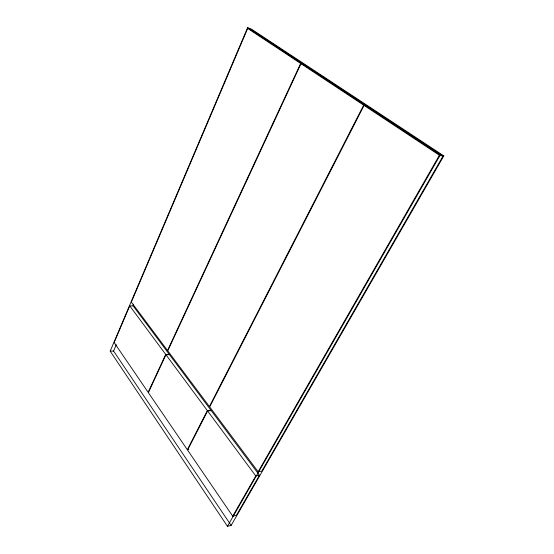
<?xml version="1.0" encoding="UTF-8"?>
<svg xmlns="http://www.w3.org/2000/svg" width="554" height="554" viewBox="0 0 554 554"><rect width="100%" height="100%" fill="white"/><g stroke="black" fill="none" stroke-linecap="round" stroke-linejoin="round"><path stroke-width="0.83" d="M110.184 351.153L247.603 27.7L251.149 28.96L443.816 155.875L231.136 525.427L227.459 526.3L110.184 351.153L113.57 351.056L231.136 525.427M129.74 305.877L114.152 342.545L148.147 392.329L165.715 354.428L129.74 305.877L133.161 305.947L169.24 354.311L165.715 354.428M247.68 28.42L131.34 302.11L167.523 350.53L300.642 63.454L247.68 28.42L251.218 29.681L304.236 64.659L300.642 63.454M113.57 351.056L116.285 344.699M132.932 305.725L133.611 304.139M187.335 449.716L207.348 410.604L210.963 410.244L169.469 354.622L165.951 354.74L148.361 392.647L187.335 449.716L188.769 449.516M300.988 63.689L167.758 350.841L209.412 406.567L363.666 105.142L367.267 106.243L304.582 64.887L300.988 63.689L363.666 105.142M207.618 410.964L187.584 450.09L232.715 516.183L236.399 515.345L259.452 475.249L211.233 410.604L207.618 410.964L255.768 475.934L259.452 475.249M364.082 105.419L209.689 406.934L258.15 471.773L261.834 471.101L442.951 156.18L367.683 106.52L364.082 105.419L439.405 155.245L442.951 156.18M232.715 516.183L255.768 475.934M258.15 471.773L439.405 155.245M227.459 526.3L440.278 154.94L443.816 155.875M247.603 27.7L440.278 154.94M165.951 354.74L207.348 410.604"/></g></svg>
